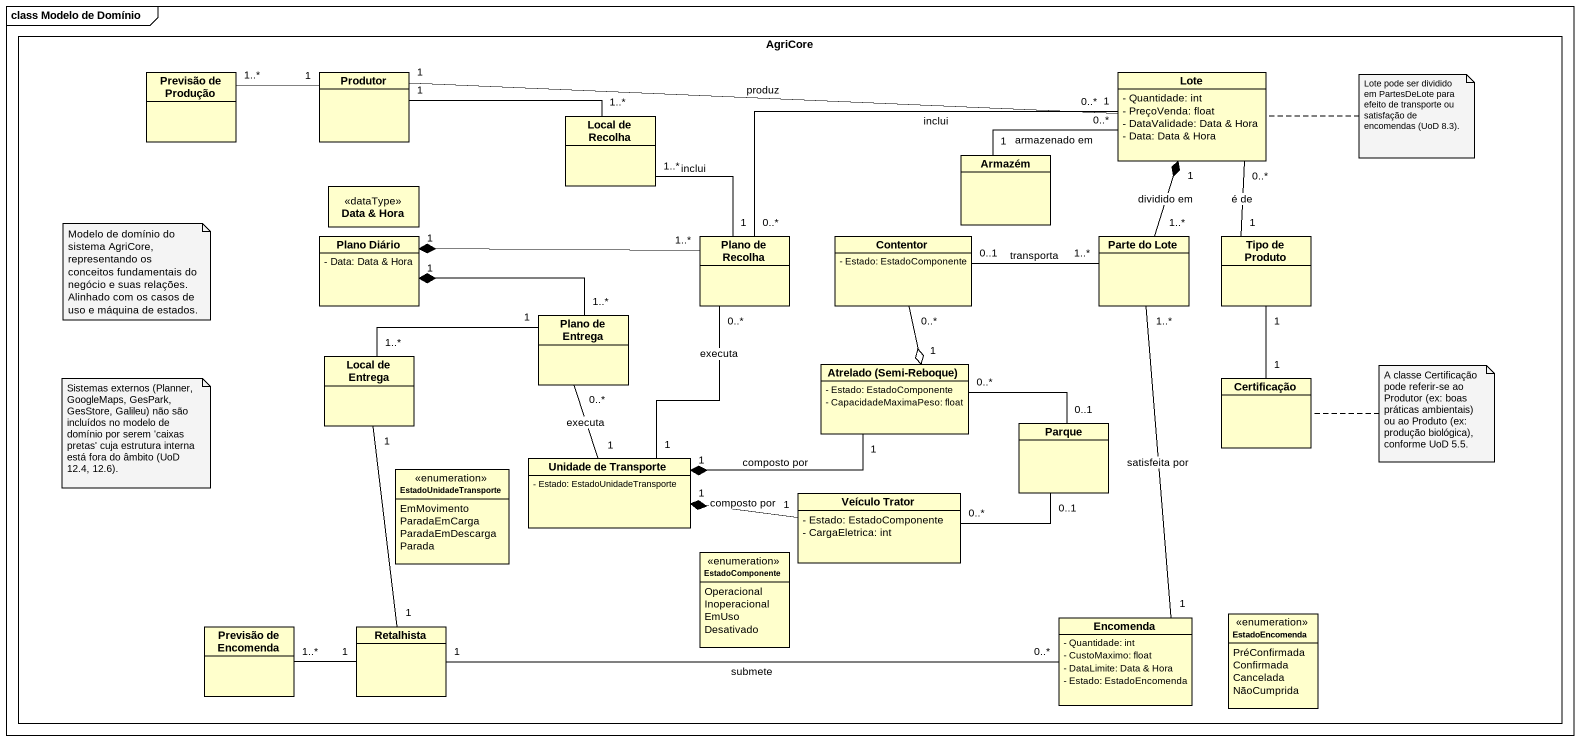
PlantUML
@startuml
mainframe class Modelo de Domínio
hide circle
hide empty members
skinparam classAttributeIconSize 0
rectangle AgriCore {
  class "Previsão de Produção" as Previsão_de_Produção
  class Produtor
  class Lote {
    - Quantidade: int
    - PreçoVenda: float
    - DataValidade: Data & Hora
    - Data: Data & Hora
  }
  class "Local de Recolha" as Local_de_Recolha
  class "Data & Hora" as Data_Hora <<dataType>>
  class Armazém
  class "Plano Diário" as Plano_Diário {
    - Data: Data & Hora
  }
  class "Plano de Recolha" as Plano_de_Recolha
  class Contentor {
    - Estado: EstadoComponente
  }
  class "Parte do Lote" as Parte_do_Lote
  class "Tipo de Produto" as Tipo_de_Produto
  class "Plano de Entrega" as Plano_de_Entrega
  class "Local de Entrega" as Local_de_Entrega
  class "Atrelado (Semi-Reboque)" as Atrelado_Semi_Reboque {
    - Estado: EstadoComponente
    - CapacidadeMaximaPeso: float
  }
  class Certificação
  class Parque
  enum EstadoUnidadeTransporte {
    EmMovimento
    ParadaEmCarga
    ParadaEmDescarga
    Parada
  }
  class "Unidade de Transporte" as Unidade_de_Transporte {
    - Estado: EstadoUnidadeTransporte
  }
  class "Veículo Trator" as Veículo_Trator {
    - Estado: EstadoComponente
    - CargaEletrica: int
  }
  enum EstadoComponente {
    Operacional
    Inoperacional
    EmUso
    Desativado
  }
  class "Previsão de Encomenda" as Previsão_de_Encomenda
  class Retalhista
  class Encomenda {
    - Quantidade: int
    - CustoMaximo: float
    - DataLimite: Data & Hora
    - Estado: EstadoEncomenda
  }
  enum EstadoEncomenda {
    PréConfirmada
    Confirmada
    Cancelada
    NãoCumprida
  }
}
Produtor "1" -left- "1..*" Previsão_de_Produção
Produtor "1" -right- "0..*" Lote : produz
Produtor "1" -right- "1..*" Local_de_Recolha
Lote "0..*" -left- "1" Armazém : armazenado em
Lote "0..*" -- "1" Tipo_de_Produto : é de
Local_de_Recolha "1..*" -- "1" Plano_de_Recolha : inclui
Plano_de_Recolha "0..*" -right- "1" Lote : inclui
Plano_de_Recolha "1..*" -left-* "1" Plano_Diário
Contentor "0..1" -right- "1..*" Parte_do_Lote : transporta
Contentor "0..*" --o "1" Atrelado_Semi_Reboque
Parte_do_Lote "1..*" -up-* "1" Lote : dividido em
Plano_de_Entrega "1..*" -left-* "1" Plano_Diário
Local_de_Entrega "1..*" -right- "1" Plano_de_Entrega
Atrelado_Semi_Reboque "0..*" -right- "0..1" Parque
Atrelado_Semi_Reboque "1" -left-* "1" Unidade_de_Transporte : composto por
Certificação "1" -up- "1" Tipo_de_Produto
Unidade_de_Transporte "1" -up- "0..*" Plano_de_Recolha : executa
Unidade_de_Transporte "1" -up- "0..*" Plano_de_Entrega : executa
Veículo_Trator "0..*" -right- "0..1" Parque
Veículo_Trator "1" -left-* "1" Unidade_de_Transporte : composto por
Retalhista "1" -up- "1" Local_de_Entrega
Retalhista "1" -left- "1..*" Previsão_de_Encomenda
Retalhista "1" -right- "0..*" Encomenda : submete
Encomenda "1" -up- "1..*" Parte_do_Lote : satisfeita por
note right of Lote : Lote pode ser dividido em PartesDeLote para efeito de transporte ou satisfação de encomendas (UoD 8.3).
note as N2
  Modelo de domínio do sistema AgriCore, representando os conceitos fundamentais do negócio e suas relações. Alinhado com os casos de uso e máquina de estados.
end note
note as N3
  Sistemas externos (Planner, GoogleMaps, GesPark, GesStore, Galileu) não são incluídos no modelo de domínio por serem 'caixas pretas' cuja estrutura interna está fora do âmbito (UoD 12.4, 12.6).
end note
note right of Certificação : A classe Certificação pode referir-se ao Produtor (ex: boas práticas ambientais) ou ao Produto (ex: produção biológica), conforme UoD 5.5.
@enduml
